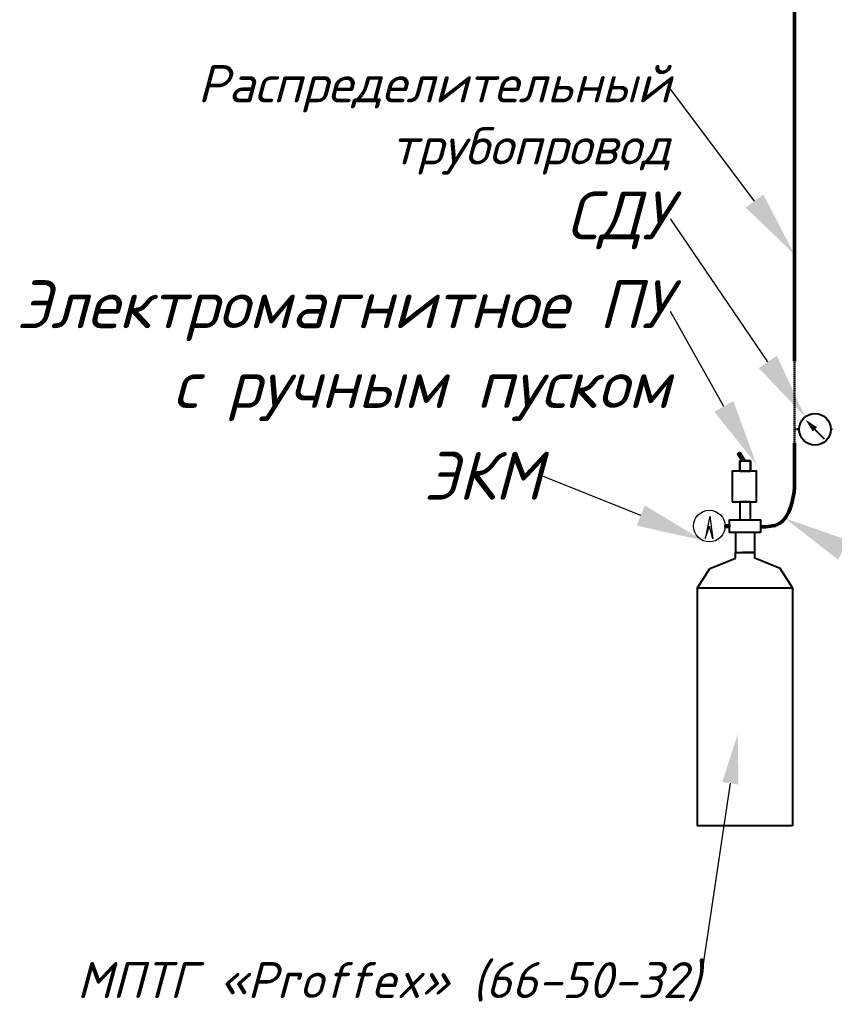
# Model space of a CAD drawing. Header units: millimetres. Extents: x 30169 to 203393, y 1026 to 13462.
# Drawn here: x 139163 to 141307, y 4479 to 7083 of the extents above; entities that cross this region are included whole.
import ezdxf
from ezdxf import colors
from ezdxf.entities.mleader import LeaderData, LeaderLine
from ezdxf.math import Vec2, Vec3

# ---------------------------------------------------------------- set-up
doc = ezdxf.new("R2010")
doc.units = ezdxf.units.MM
doc.linetypes.add('CONTINUA', pattern=[0])
doc.linetypes.add('штриховая', pattern=[0.75, 0.5, -0.25])
doc.layers.add('АГПТ', color=7, linetype='Continuous')
doc.styles.get("Standard").update_dxf_attribs({"font": 'arial.ttf'})
doc.styles.add('Архитектурный', font='isocpeui.ttf')

msp = doc.modelspace()

# ---------------------------------------------------------------- hatches: boundary and pattern name
h = msp.add_hatch(color=6)
h.dxf.hatch_style = 1
h.paths.add_polyline_path([(141262.5, 6010.7), (141251.2, 5999.4), (141232, 6029.9)])

# ---------------------------------------------------------------- linework, layer by layer
at = {"color": 1, "ltscale": 100}
for p, q in [((141047.3, 5666), (141047.3, 5680.4)), ((141047.3, 5680.4), (141079.4, 5680.4)), ((141098.2, 5680.4), (141066, 5680.4)), ((141098.2, 5666), (141098.2, 5680.4)), ((140980, 5638.4), (141017.4, 5653.7)), ((141017.4, 5653.7), (141047.3, 5666)), ((141128.1, 5653.7), (141098.2, 5666)), ((141165.4, 5638.4), (141128.1, 5653.7)), ((140948, 5587.7), (140980, 5638.4)), ((141197.4, 5587.7), (141165.4, 5638.4))]:
    msp.add_line(p, q, dxfattribs=at)
at = {"color": 244, "linetype": 'штриховая', "lineweight": 30, "true_color": 0x991b1e}
msp.add_lwpolyline([(141202.7, 5969.4), (141202.7, 6184.7)], dxfattribs=at)
at = {"color": 6}
msp.add_lwpolyline([(141282, 5978.9), (141256.3, 6004.5)], dxfattribs=at)
at = {"color": 1, "ltscale": 100}
for points in [[(141038.7, 5813.8), (141102.7, 5813.8), (141102.7, 5894.4), (141038.7, 5894.4)], [(141059.4, 5767.1), (141086.7, 5767.1), (141086.7, 5813.8), (141059.4, 5813.8)], [(141113.4, 5733.1), (141032, 5733.1), (141032, 5767.1), (141113.4, 5767.1)], [(141047.3, 5680.4), (141098.2, 5680.4), (141098.2, 5733.1), (141047.3, 5733.1)], [(141197.4, 4960.9), (140948, 4960.9), (140948, 5587.7), (141197.4, 5587.7)]]:
    msp.add_lwpolyline(points, close=True, dxfattribs=at)
at = {"color": 42, "lineweight": 20}
for points in [[(140979.8, 5776.5), (140968, 5717.6), (140979, 5750.1)], [(140979.8, 5776.5), (140988.1, 5717), (140979, 5750.1)]]:
    msp.add_lwpolyline(points, dxfattribs=at)
at = {"color": 6, "ltscale": 100}
msp.add_circle((141256.8, 6005), 41.6, dxfattribs=at)
at = {"color": 42, "lineweight": 20}
msp.add_circle((140979, 5750.1), 41.6, dxfattribs=at)
at = {"color": 1, "lineweight": 50}
msp.add_open_spline([(141113.4, 5748.2), (141131.2, 5748.5), (141168.2, 5749.2), (141206, 5817.6), (141202.3, 5891.5), (141202.6, 5947.7), (141202.7, 5969.4)], degree=3, knots=[0, 0, 0, 0, 49.94257, 103.994143, 207.345698, 272.489153, 272.489153, 272.489153, 272.489153], dxfattribs=at)
at = {"layer": 'АГПТ', "color": 244, "lineweight": 50, "true_color": 0x991b1e}
msp.add_lwpolyline([(141202.7, 6184.7), (141202.7, 8905.1), (141527, 9102.4), (142394.8, 9630.5), (143229.4, 8736), (143229.4, 8558.8)], dxfattribs=at)
at = {"layer": 'АГПТ', "color": 1, "linetype": 'штриховая', "lineweight": 30}
msp.add_lwpolyline([(141215.3, 6005), (141202.7, 6005)], dxfattribs=at)
at = {"layer": 'АГПТ', "color": 251, "linetype": 'ByBlock', "lineweight": 5}
msp.add_lwpolyline([(141298.4, 6005), (141303.1, 6005), (141303.1, 6005), (141298.4, 6005)], close=True, dxfattribs=at)
at = {"layer": 'АГПТ', "color": 5, "linetype": 'ByBlock', "lineweight": 30}
msp.add_lwpolyline([(141072.4, 5921.9), (141059, 5943.6), (141053.5, 5940.3), (141064.9, 5921.9)], dxfattribs=at)
msp.add_lwpolyline([(141059.4, 5894.4), (141086.7, 5894.4), (141086.7, 5921.9), (141059.4, 5921.9)], close=True, dxfattribs=at)
at = {"layer": 'АГПТ', "color": 251, "linetype": 'ByBlock', "lineweight": 30}
msp.add_lwpolyline([(141032, 5752.5), (141020.6, 5752.5), (141020.6, 5747.6), (141032, 5747.6)], close=True, dxfattribs=at)

# ---------------------------------------------------------------- leaders
at = {"layer": 'АГПТ', "color": 0, "linetype": 'Continuous', "lineweight": 15}
ml = msp.add_multileader_mtext('Standard', dxfattribs=at)
ml.set_content('{\\fISOCPEUR|b0|i1|c204|p34;Распределительный \\Pтрубопровод}')
ml.set_leader_properties(color=256, linetype='CONTINUA', lineweight=15)
ml.build(insert=Vec2(0, 0))
ml.multileader.update_dxf_attribs({"dogleg_length": 0.36, "arrow_head_size": 175})
ctx = ml.context
ctx.base_point, ctx.char_height, ctx.arrow_head_size, ctx.landing_gap_size, ctx.plane_origin = Vec3(139633.3, 6899.7), 98, 175, 0.063, Vec3(143058.5, 2452.9)
ctx.text_align_type = 2
notes = []
notes.append((ctx, [(0, (1, 1, 0), (140877.1, 6899.7), (-1, 0), 0.252, [(0, [(141202.7, 6465.6)], 0, [])])]))
ctx.mtext.insert, ctx.mtext.alignment, ctx.mtext.flow_direction = Vec3(140876.8, 6963.4), 3, 5
ml = msp.add_multileader_mtext('Standard', dxfattribs=at)
ml.set_content('{\\fISOCPEUR|b0|i1|c204|p34;СДУ}')
ml.set_leader_properties(color=256, linetype='CONTINUA', lineweight=15)
ml.build(insert=Vec2(0, 0))
ml.multileader.update_dxf_attribs({"dogleg_length": 0.36, "arrow_head_size": 175})
ctx = ml.context
ctx.base_point, ctx.char_height, ctx.arrow_head_size, ctx.landing_gap_size, ctx.plane_origin = Vec3(140565.8, 6558.4), 126, 175, 0.063, Vec3(143058.5, 2003.5)
ctx.text_align_type = 2
notes.append((ctx, [(0, (1, 1, 0), (140877.1, 6558.4), (-1, 0), 0.252, [(0, [(141231, 6037.6)], 0, [])])]))
ctx.mtext.insert, ctx.mtext.alignment, ctx.mtext.flow_direction = Vec3(140876.8, 6630.8), 3, 5
ml = msp.add_multileader_mtext('Standard', dxfattribs=at)
ml.set_content('{\\fISOCPEUR|b0|i1|c204|p34;Электромагнитное ПУ\\P с ручным пуском}')
ml.set_leader_properties(color=256, linetype='CONTINUA', lineweight=15)
ml.build(insert=Vec2(0, 0))
ml.multileader.update_dxf_attribs({"dogleg_length": 0.36, "arrow_head_size": 175})
ctx = ml.context
ctx.base_point, ctx.char_height, ctx.arrow_head_size, ctx.landing_gap_size, ctx.plane_origin = Vec3(139032.7, 6315.2), 126, 175, 0.063, Vec3(144291, 2008.2)
ctx.text_align_type = 2
notes.append((ctx, [(0, (1, 1, 0), (140876.4, 6315.2), (-1, 0), 0.252, [(0, [(141102.7, 5912.7)], 0, [])])]))
ctx.mtext.insert, ctx.mtext.alignment, ctx.mtext.flow_direction = Vec3(140876, 6397.1), 3, 5
ml = msp.add_multileader_mtext('Standard', dxfattribs=at)
ml.set_content('ЭКМ', style='Архитектурный')
ml.set_leader_properties(color=256, linetype='CONTINUA', lineweight=15)
ml.build(insert=Vec2(0, 0))
ml.multileader.update_dxf_attribs({"dogleg_length": 0.36, "arrow_head_size": 175})
ctx = ml.context
ctx.base_point, ctx.char_height, ctx.arrow_head_size, ctx.landing_gap_size, ctx.plane_origin = Vec3(140207.8, 5882.8), 126, 175, 0.063, Vec3(142692.9, 1585.3)
ctx.text_align_type = 2
notes.append((ctx, [(0, (1, 1, 0), (140538, 5882.8), (-1, 0), 0.252, [(0, [(140960.5, 5712.8)], 0, [])])]))
ctx.mtext.insert, ctx.mtext.alignment, ctx.mtext.flow_direction = Vec3(140537.7, 5945.8), 3, 5
ml = msp.add_multileader_mtext('Standard', dxfattribs=at)
ml.set_content('{\\fISOCPEUR|b0|i1|c204|p34;РВД}')
ml.set_leader_properties(color=256, linetype='CONTINUA', lineweight=15)
ml.build(insert=Vec2(0, 0))
ml.multileader.update_dxf_attribs({"dogleg_length": 0.36, "arrow_head_size": 175})
ctx = ml.context
ctx.base_point, ctx.char_height, ctx.arrow_head_size, ctx.landing_gap_size, ctx.plane_origin = Vec3(141691, 5490.7), 126, 175, 0.063, Vec3(144291.3, 988.2)
notes.append((ctx, [(1, (1, 1, 0), (141690.8, 5490.7), (1, 0), 0.252, [(0, [(141177.7, 5770.9)], 0, [])])]))
ctx.mtext.insert, ctx.mtext.flow_direction = Vec3(141691.1, 5563.1), 5
ml = msp.add_multileader_mtext('Standard', dxfattribs=at)
ml.set_content('{\\fISOCPEUR|b0|i1|c204|p34;МПТГ «Proffex» (66-50-32)}')
ml.set_leader_properties(color=256, linetype='CONTINUA', lineweight=15)
ml.build(insert=Vec2(0, 0))
ml.multileader.update_dxf_attribs({"dogleg_length": 0.36, "arrow_head_size": 131.2})
ctx = ml.context
ctx.base_point, ctx.char_height, ctx.arrow_head_size, ctx.landing_gap_size, ctx.plane_origin = Vec3(139979.1, 4550.6), 94.5, 131.2, 0.0473, Vec3(143477.9, 2410.2)
ctx.text_align_type = 2
notes.append((ctx, [(0, (1, 1, 0), (140955.5, 4550.6), (-1, 0), 0.252, [(0, [(141053.5, 5202.9)], 0, [])])]))
ctx.mtext.insert, ctx.mtext.width, ctx.mtext.alignment, ctx.mtext.flow_direction = Vec3(140955.2, 4602.6), 1581.085, 3, 5
for ctx, leaders in notes:
    for number, flags, end, landing, length, lines in leaders:
        leader = LeaderData()
        leader.index, (leader.has_last_leader_line, leader.has_dogleg_vector, leader.attachment_direction) = number, flags
        leader.last_leader_point, leader.dogleg_vector, leader.dogleg_length = Vec3(end), Vec3(landing), length
        for number, points, colour, breaks in lines:
            line = LeaderLine()
            line.index, line.vertices, line.color, line.breaks = number, Vec3.list(points), colors.encode_raw_color(colour), breaks
            leader.lines.append(line)
        ctx.leaders.append(leader)

doc.saveas('drawing.dxf')
